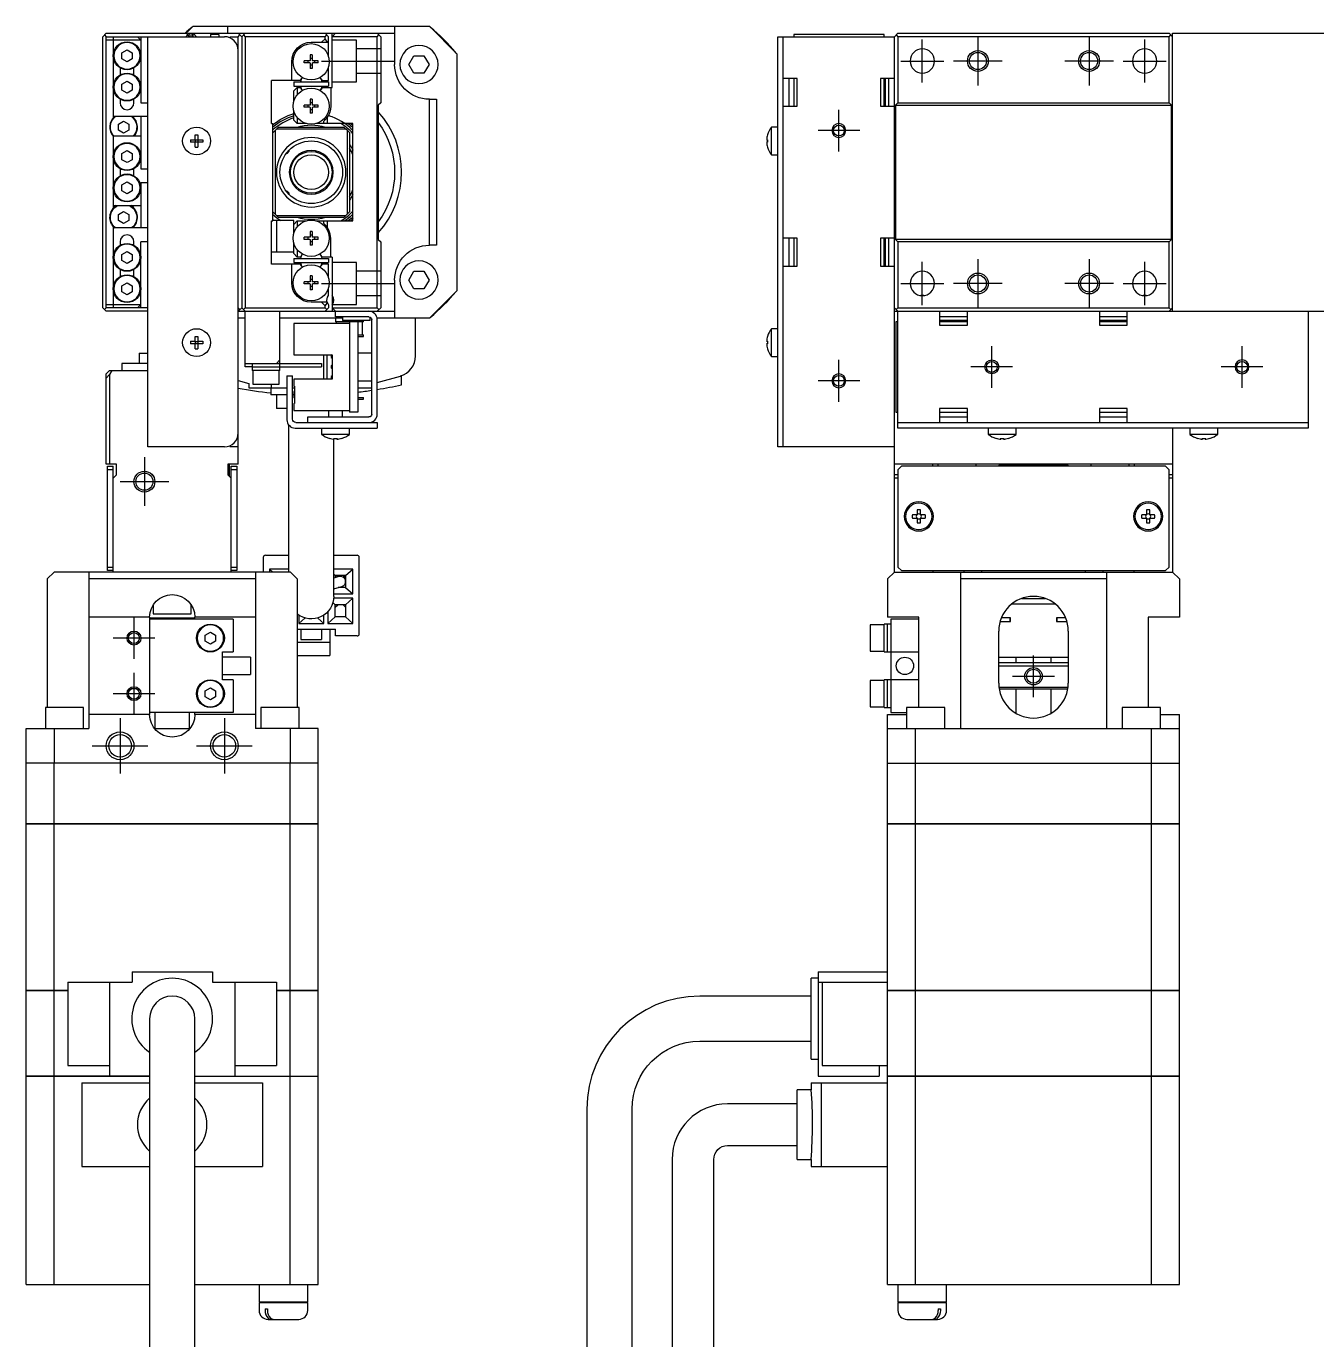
# Model space of a CAD drawing. Extents: x 0 to 864, y -8 to 489.
# Drawn here: x 447 to 632.7, y 210.2 to 399.1 of the extents above; entities that cross this region are included whole.
import ezdxf

# ---------------------------------------------------------------- set-up
doc = ezdxf.new("R2010")
doc.units = 0
doc.header["$LTSCALE"] = 0.5
doc.linetypes.add('CENTER', pattern=[50.8, 31.75, -6.35, 6.35, -6.35])
doc.linetypes.add('DASHED', pattern=[19.05, 12.7, -6.35])
for name, color, linetype in [('MSM_CENTER', 1, 'CENTER'), ('MSM_CONTINUOUS', 7, 'CONTINUOUS'), ('MSM_DASHED', 4, 'DASHED'), ('MSM_NARROW', 5, 'CONTINUOUS')]:
    doc.layers.add(name, color=color, linetype=linetype)

msp = doc.modelspace()

# ---------------------------------------------------------------- linework, layer by layer
at = {"layer": 'MSM_CENTER'}
for p, q in [((575.92, 391.01), (575.92, 397.21)), ((583.92, 397.61), (583.92, 390.61)), ((599.92, 397.61), (599.92, 390.61)), ((607.92, 391.01), (607.92, 397.21)), ((489.51, 394.11), (500.01, 394.11)), ((572.82, 394.11), (579.02, 394.11)), ((587.42, 394.11), (580.42, 394.11)), ((603.42, 394.11), (596.42, 394.11)), ((604.82, 394.11), (611.02, 394.11)), ((563.92, 381.11), (563.92, 387.11)), ((566.92, 384.11), (560.92, 384.11)), ((575.92, 359.01), (575.92, 365.21)), ((583.92, 365.61), (583.92, 358.61)), ((599.92, 365.61), (599.92, 358.61)), ((607.92, 359.01), (607.92, 365.21)), ((489.51, 362.11), (500.01, 362.11)), ((572.82, 362.11), (579.02, 362.11)), ((587.42, 362.11), (580.42, 362.11)), ((603.42, 362.11), (596.42, 362.11)), ((604.82, 362.11), (611.02, 362.11)), ((585.92, 347.11), (585.92, 353.11)), ((621.92, 347.11), (621.92, 353.11)), ((563.92, 345.11), (563.92, 351.11)), ((588.92, 350.11), (582.92, 350.11)), ((624.92, 350.11), (618.92, 350.11)), ((566.92, 348.11), (560.92, 348.11)), ((464.01, 337.11), (464.01, 330.11)), ((460.51, 333.61), (467.51, 333.61)), ((462.51, 314.11), (462.51, 308.11)), ((465.51, 311.11), (459.51, 311.11)), ((591.92, 302.61), (591.92, 308.61)), ((462.51, 306.11), (462.51, 300.11)), ((588.92, 305.61), (594.92, 305.61)), ((465.51, 303.11), (459.51, 303.11)), ((460.51, 299.61), (460.51, 291.61)), ((475.51, 299.61), (475.51, 291.61)), ((456.51, 295.61), (464.51, 295.61)), ((471.51, 295.61), (479.51, 295.61))]:
    msp.add_line(p, q, dxfattribs=at)
at = {"layer": 'MSM_CONTINUOUS'}
for p, q in [((471.01, 399.11), (470.01, 398.11)), ((471.01, 399.11), (505.01, 399.11)), ((476.01, 398.11), (476.01, 399.11)), ((500.01, 399.11), (500.01, 393.61)), ((509.01, 395.11), (505.01, 399.11)), ((458.51, 398.11), (458.01, 397.61)), ((458.01, 358.61), (458.01, 397.61)), ((458.26, 397.86), (458.51, 397.61)), ((458.51, 398.11), (470.01, 398.11)), ((458.51, 397.61), (475.51, 397.61)), ((458.51, 358.61), (458.51, 397.61)), ((463.51, 397.11), (458.51, 397.11)), ((459.51, 397.61), (459.51, 385.93)), ((463.01, 397.61), (463.51, 397.11)), ((463.51, 397.61), (463.51, 388.11)), ((464.51, 338.61), (464.51, 397.61)), ((470.26, 397.86), (470.01, 398.11)), ((470.01, 397.61), (470.26, 397.86)), ((470.11, 398.01), (470.31, 398.01)), ((470.21, 398.01), (470.31, 398.11)), ((470.51, 397.61), (470.26, 397.86)), ((470.31, 398.11), (500.01, 398.11)), ((470.61, 397.61), (470.61, 397.71)), ((470.81, 398.11), (470.81, 397.61)), ((471.01, 397.61), (471.01, 398.11)), ((471.01, 398.11), (471.51, 397.61)), ((474.71, 397.91), (473.51, 397.91)), ((473.51, 397.91), (473.51, 397.61)), ((474.71, 397.91), (474.71, 397.61)), ((476.31, 397.61), (477.51, 397.61)), ((478.01, 397.61), (477.51, 398.11)), ((477.51, 397.61), (477.76, 397.86)), ((477.51, 336.11), (477.51, 397.61)), ((478.01, 397.61), (478.51, 398.11)), ((478.01, 397.61), (478.01, 358.61)), ((478.26, 397.86), (478.51, 397.61)), ((478.51, 397.61), (478.51, 358.61)), ((490.01, 397.61), (478.51, 397.61)), ((488.01, 396.81), (490.51, 396.81)), ((490.01, 397.31), (489.51, 396.81)), ((490.51, 397.61), (490.01, 398.11)), ((490.01, 397.61), (490.26, 397.86)), ((490.01, 397.31), (490.01, 397.61)), ((490.37, 396.81), (490.01, 397.31)), ((490.51, 394.72), (490.51, 397.61)), ((491.01, 390.31), (491.01, 398.11)), ((491.51, 398.11), (491.01, 397.61)), ((497.51, 397.61), (491.01, 397.61)), ((498.01, 397.61), (497.51, 398.11)), ((497.51, 397.61), (497.76, 397.86)), ((497.51, 358.61), (497.51, 397.61)), ((498.01, 397.61), (498.01, 388.11)), ((555.12, 338.61), (555.12, 397.61)), ((555.12, 397.61), (571.92, 397.61)), ((555.92, 338.61), (555.92, 397.61)), ((570.42, 397.91), (557.42, 397.91)), ((557.42, 397.91), (557.42, 397.61)), ((570.42, 397.61), (570.42, 397.91)), ((571.92, 397.61), (572.42, 398.11)), ((571.92, 320.61), (571.92, 397.61)), ((572.17, 397.86), (572.42, 397.61)), ((572.42, 398.11), (611.42, 398.11)), ((572.42, 397.61), (572.42, 388.11)), ((611.42, 397.61), (572.42, 397.61)), ((611.42, 398.11), (611.92, 397.61)), ((611.42, 397.61), (611.67, 397.86)), ((611.42, 388.11), (611.42, 397.61)), ((611.92, 358.11), (611.92, 398.11)), ((611.92, 398.11), (649.42, 398.11)), ((460.76, 395.29), (461.51, 395.72)), ((460.76, 394.42), (460.76, 395.29)), ((461.51, 395.72), (462.26, 395.29)), ((462.26, 395.29), (462.26, 394.42)), ((488.16, 395.01), (487.87, 395.01)), ((487.87, 395.01), (487.87, 394.21)), ((488.16, 395.01), (488.16, 394.21)), ((502.07, 393.61), (502.79, 394.86)), ((502.79, 394.86), (504.23, 394.86)), ((504.23, 394.86), (504.96, 393.61)), ((509.01, 361.11), (509.01, 395.11)), ((460.51, 393.13), (460.51, 392.09)), ((461.51, 393.99), (460.76, 394.42)), ((462.26, 394.42), (461.51, 393.99)), ((462.51, 392.09), (462.51, 393.13)), ((485.21, 391.31), (485.21, 394.01)), ((487.81, 394.15), (487.01, 394.15)), ((487.01, 393.86), (487.01, 394.15)), ((487.81, 393.86), (487.01, 393.86)), ((487.54, 394.15), (487.54, 393.86)), ((488.16, 394.48), (487.87, 394.48)), ((487.87, 393.8), (487.87, 393.01)), ((487.87, 393.54), (488.16, 393.54)), ((488.16, 393.01), (487.87, 393.01)), ((488.16, 393.8), (488.16, 393.01)), ((489.01, 394.15), (488.22, 394.15)), ((489.01, 393.86), (488.22, 393.86)), ((488.48, 394.15), (488.48, 393.86)), ((489.01, 393.86), (489.01, 394.15)), ((490.51, 391.31), (490.51, 393.29)), ((502.79, 392.36), (502.07, 393.61)), ((504.96, 393.61), (504.23, 392.36)), ((460.76, 390.79), (461.51, 391.22)), ((461.51, 391.22), (462.26, 390.79)), ((486.46, 391.31), (482.31, 391.31)), ((482.31, 385.11), (482.31, 391.31)), ((485.51, 391.11), (490.51, 391.11)), ((485.51, 391.11), (485.51, 390.51)), ((486.46, 391.31), (486.61, 391.57)), ((489.41, 391.57), (489.56, 391.31)), ((489.56, 391.31), (490.51, 391.31)), ((490.51, 391.11), (490.51, 390.51)), ((504.23, 392.36), (502.79, 392.36)), ((557.92, 391.61), (555.92, 391.61)), ((556.72, 391.61), (556.72, 387.61)), ((557.42, 391.61), (557.42, 387.61)), ((557.92, 387.61), (557.92, 391.61)), ((569.92, 391.61), (569.92, 387.61)), ((571.92, 391.61), (569.92, 391.61)), ((570.42, 387.61), (570.42, 391.61)), ((570.62, 387.61), (570.62, 391.61)), ((571.12, 390.66), (571.12, 391.61)), ((460.76, 389.92), (460.76, 390.79)), ((461.51, 389.49), (460.76, 389.92)), ((462.26, 389.92), (461.51, 389.49)), ((462.26, 390.79), (462.26, 389.92)), ((485.51, 390.51), (490.51, 390.51)), ((485.51, 389.81), (486.01, 390.31)), ((485.51, 388.32), (485.51, 389.81)), ((486.01, 390.31), (486.01, 389.27)), ((486.01, 390.31), (486.46, 390.31)), ((486.63, 390.01), (486.46, 390.31)), ((489.56, 390.31), (489.43, 390.08)), ((489.56, 390.31), (491.01, 390.31)), ((490.81, 390.31), (490.81, 387.61)), ((571.12, 388.55), (571.12, 390.66)), ((460.51, 388.63), (460.51, 388.11)), ((462.51, 388.11), (462.51, 388.63)), ((463.51, 388.11), (464.51, 388.11)), ((487.01, 387.46), (487.01, 387.75)), ((487.81, 387.75), (487.01, 387.75)), ((487.81, 387.46), (487.01, 387.46)), ((487.54, 387.75), (487.54, 387.46)), ((488.16, 388.61), (487.87, 388.61)), ((487.87, 388.61), (487.87, 387.81)), ((488.16, 388.08), (487.87, 388.08)), ((487.87, 387.4), (487.87, 386.61)), ((488.16, 388.61), (488.16, 387.81)), ((488.16, 387.4), (488.16, 386.61)), ((489.01, 387.75), (488.22, 387.75)), ((489.01, 387.46), (488.22, 387.46)), ((488.48, 387.75), (488.48, 387.46)), ((489.01, 387.46), (489.01, 387.75)), ((498.01, 388.11), (497.66, 387.76)), ((497.66, 387.76), (497.66, 368.46)), ((505.01, 367.61), (505.01, 388.61)), ((505.01, 388.61), (506.01, 388.61)), ((506.01, 388.61), (506.01, 367.61)), ((555.92, 387.61), (557.92, 387.61)), ((569.92, 387.61), (571.92, 387.61)), ((571.12, 387.61), (571.12, 388.55)), ((572.42, 388.11), (572.07, 387.76)), ((572.07, 387.76), (572.07, 368.46)), ((572.07, 387.76), (611.77, 387.76)), ((572.42, 388.11), (611.42, 388.11)), ((611.77, 387.76), (611.42, 388.11)), ((611.77, 368.46), (611.77, 387.76)), ((464.51, 386.11), (459.51, 386.11)), ((460.26, 385.04), (461.01, 385.47)), ((461.01, 385.47), (461.76, 385.04)), ((463.51, 386.11), (463.51, 378.61)), ((485.51, 385.61), (485.51, 386.89)), ((486.01, 385.11), (485.51, 385.61)), ((486.01, 385.95), (486.01, 385.11)), ((487.87, 387.14), (488.16, 387.14)), ((488.16, 386.61), (487.87, 386.61)), ((489.81, 385.11), (489.81, 385.46)), ((490.31, 386.01), (490.31, 385.11)), ((460.26, 384.17), (460.26, 385.04)), ((461.01, 383.74), (460.26, 384.17)), ((461.76, 384.17), (461.01, 383.74)), ((461.76, 385.04), (461.76, 384.17)), ((482.31, 385.11), (482.51, 385.11)), ((482.51, 371.11), (482.51, 385.11)), ((482.51, 383.81), (482.81, 384.11)), ((483.01, 384.31), (482.81, 384.11)), ((482.81, 384.11), (482.81, 372.11)), ((483.01, 384.31), (483.31, 384.61)), ((493.01, 384.31), (483.01, 384.31)), ((483.31, 384.61), (492.71, 384.61)), ((487.3, 385.11), (486.01, 385.11)), ((494.01, 385.11), (488.73, 385.11)), ((492.71, 384.61), (493.01, 384.31)), ((493.21, 384.11), (493.01, 384.31)), ((493.21, 372.11), (493.21, 384.11)), ((493.21, 384.11), (493.51, 383.81)), ((493.51, 383.81), (493.51, 372.41)), ((494.01, 371.11), (494.01, 385.11)), ((554.22, 380.61), (554.22, 384.61)), ((555.12, 384.61), (554.22, 384.61)), ((463.51, 383.31), (459.51, 383.31)), ((459.51, 383.31), (459.51, 372.93)), ((470.63, 382.79), (471.33, 382.79)), ((470.63, 382.79), (470.63, 382.43)), ((471.33, 382.43), (470.63, 382.43)), ((471.33, 382.79), (471.33, 383.49)), ((471.33, 383.49), (471.69, 383.49)), ((471.34, 382.78), (471.33, 382.79)), ((471.34, 382.44), (471.33, 382.43)), ((471.33, 381.72), (471.33, 382.43)), ((471.33, 381.72), (471.69, 381.72)), ((471.34, 382.78), (471.68, 382.78)), ((471.34, 382.44), (471.34, 382.78)), ((471.68, 382.44), (471.34, 382.44)), ((471.68, 382.78), (471.69, 382.79)), ((471.68, 382.78), (471.68, 382.44)), ((471.68, 382.44), (471.69, 382.43)), ((471.69, 383.49), (471.69, 382.79)), ((471.69, 382.79), (472.4, 382.79)), ((471.69, 382.43), (471.69, 381.72)), ((472.4, 382.43), (471.69, 382.43)), ((472.4, 382.79), (472.4, 382.43)), ((553.53, 382.79), (553.65, 382.79)), ((553.65, 382.43), (553.53, 382.43)), ((553.65, 383.5), (553.65, 383.49)), ((553.65, 381.72), (553.65, 381.72)), ((460.76, 380.79), (461.51, 381.22)), ((460.76, 379.92), (460.76, 380.79)), ((461.51, 379.49), (460.76, 379.92)), ((461.51, 381.22), (462.26, 380.79)), ((462.26, 379.92), (461.51, 379.49)), ((462.26, 380.79), (462.26, 379.92)), ((484.45, 380.86), (484.45, 380.86)), ((484.45, 380.86), (484.59, 380.86)), ((484.59, 380.86), (484.81, 381.08)), ((484.59, 380.86), (484.59, 381.03)), ((484.81, 381.27), (484.81, 381.08)), ((486.64, 380.91), (486.57, 380.91)), ((486.64, 380.91), (486.7, 380.97)), ((489.32, 380.97), (489.39, 380.91)), ((489.46, 380.91), (489.39, 380.91)), ((554.22, 380.61), (555.12, 380.61)), ((460.51, 378.63), (460.51, 377.59)), ((462.51, 377.59), (462.51, 378.63)), ((463.51, 378.61), (464.51, 378.61)), ((485.05, 379.17), (485.05, 379.17)), ((490.98, 379.17), (490.98, 379.17)), ((460.76, 376.29), (461.51, 376.72)), ((460.76, 375.42), (460.76, 376.29)), ((461.51, 376.72), (462.26, 376.29)), ((462.26, 376.29), (462.26, 375.42)), ((464.51, 376.61), (463.51, 376.61)), ((463.51, 376.61), (463.51, 370.11)), ((461.51, 374.99), (460.76, 375.42)), ((462.26, 375.42), (461.51, 374.99)), ((484.59, 375.36), (484.45, 375.36)), ((484.59, 375.19), (484.59, 375.36)), ((484.81, 375.13), (484.59, 375.36)), ((484.81, 375.13), (484.81, 374.94)), ((459.51, 373.31), (463.51, 373.31)), ((460.26, 372.04), (461.01, 372.47)), ((461.01, 372.47), (461.76, 372.04)), ((483.31, 371.61), (482.51, 372.41)), ((493.51, 372.41), (493.21, 372.11)), ((460.26, 371.17), (460.26, 372.04)), ((461.01, 370.74), (460.26, 371.17)), ((461.76, 371.17), (461.01, 370.74)), ((461.76, 372.04), (461.76, 371.17)), ((482.31, 371.11), (482.51, 371.11)), ((482.31, 364.91), (482.31, 371.11)), ((485.51, 371.16), (482.51, 371.16)), ((483.01, 371.91), (493.01, 371.91)), ((483.01, 371.16), (483.01, 366.66)), ((492.71, 371.61), (483.31, 371.61)), ((485.51, 369.32), (485.51, 371.16)), ((485.51, 370.61), (486.01, 371.11)), ((486.01, 371.11), (486.01, 370.27)), ((486.01, 371.11), (487.3, 371.11)), ((488.73, 371.11), (494.01, 371.11)), ((489.81, 370.75), (489.81, 371.11)), ((490.31, 371.11), (490.31, 370.2)), ((493.01, 371.91), (492.71, 371.61)), ((493.01, 371.91), (493.21, 372.11)), ((459.51, 370.29), (459.51, 358.61)), ((464.51, 370.11), (459.51, 370.11)), ((487.81, 368.75), (487.01, 368.75)), ((487.01, 368.46), (487.01, 368.75)), ((487.81, 368.46), (487.01, 368.46)), ((487.54, 368.75), (487.54, 368.46)), ((487.87, 369.61), (487.87, 368.81)), ((488.16, 369.61), (487.87, 369.61)), ((488.16, 369.08), (487.87, 369.08)), ((488.16, 369.61), (488.16, 368.81)), ((489.01, 368.75), (488.22, 368.75)), ((489.01, 368.46), (488.22, 368.46)), ((488.48, 368.75), (488.48, 368.46)), ((489.01, 368.46), (489.01, 368.75)), ((490.81, 365.91), (490.81, 368.61)), ((497.66, 368.46), (498.01, 368.11)), ((557.92, 368.61), (555.92, 368.61)), ((556.72, 368.61), (556.72, 364.61)), ((557.42, 368.61), (557.42, 364.61)), ((557.92, 364.61), (557.92, 368.61)), ((571.92, 368.61), (569.92, 368.61)), ((569.92, 368.61), (569.92, 364.61)), ((570.42, 364.61), (570.42, 368.61)), ((570.62, 364.61), (570.62, 368.61)), ((571.12, 367.66), (571.12, 368.61)), ((572.07, 368.46), (572.42, 368.11)), ((611.77, 368.46), (572.07, 368.46)), ((611.42, 368.11), (611.77, 368.46)), ((460.51, 368.11), (460.51, 367.59)), ((460.76, 366.29), (461.51, 366.72)), ((461.51, 366.72), (462.26, 366.29)), ((462.51, 367.59), (462.51, 368.11)), ((464.51, 368.11), (463.51, 368.11)), ((463.51, 358.61), (463.51, 368.11)), ((482.31, 366.66), (485.51, 366.66)), ((485.51, 366.41), (485.51, 367.89)), ((486.01, 366.95), (486.01, 365.91)), ((487.87, 368.4), (487.87, 367.61)), ((487.87, 368.14), (488.16, 368.14)), ((488.16, 367.61), (487.87, 367.61)), ((488.16, 368.4), (488.16, 367.61)), ((498.01, 368.11), (498.01, 358.61)), ((506.01, 367.61), (505.01, 367.61)), ((571.12, 365.55), (571.12, 367.66)), ((572.42, 368.11), (572.42, 358.61)), ((611.42, 368.11), (572.42, 368.11)), ((611.42, 358.61), (611.42, 368.11)), ((460.76, 365.42), (460.76, 366.29)), ((461.51, 364.99), (460.76, 365.42)), ((462.26, 365.42), (461.51, 364.99)), ((462.26, 366.29), (462.26, 365.42)), ((486.46, 364.91), (482.31, 364.91)), ((485.21, 362.21), (485.21, 364.91)), ((486.01, 365.91), (485.51, 366.41)), ((485.51, 365.71), (490.51, 365.71)), ((485.51, 365.71), (485.51, 365.11)), ((485.51, 365.11), (490.51, 365.11)), ((486.46, 365.91), (486.01, 365.91)), ((486.63, 366.2), (486.46, 365.91)), ((486.61, 364.65), (486.46, 364.91)), ((489.56, 364.91), (489.41, 364.65)), ((489.56, 365.91), (489.43, 366.13)), ((491.01, 365.91), (489.56, 365.91)), ((490.51, 364.91), (489.56, 364.91)), ((490.51, 365.71), (490.51, 365.11)), ((490.51, 362.92), (490.51, 364.91)), ((491.01, 365.91), (491.01, 358.11)), ((571.12, 364.61), (571.12, 365.55)), ((460.51, 364.13), (460.51, 363.09)), ((462.51, 363.09), (462.51, 364.13)), ((487.87, 363.21), (487.87, 362.41)), ((488.16, 363.21), (487.87, 363.21)), ((488.16, 363.21), (488.16, 362.41)), ((502.07, 362.61), (502.79, 363.86)), ((502.79, 363.86), (504.23, 363.86)), ((504.23, 363.86), (504.96, 362.61)), ((555.92, 364.61), (557.92, 364.61)), ((569.92, 364.61), (571.92, 364.61)), ((460.76, 361.79), (461.51, 362.22)), ((460.76, 360.92), (460.76, 361.79)), ((461.51, 360.49), (460.76, 360.92)), ((461.51, 362.22), (462.26, 361.79)), ((462.26, 360.92), (461.51, 360.49)), ((462.26, 361.79), (462.26, 360.92)), ((487.81, 362.35), (487.01, 362.35)), ((487.01, 362.06), (487.01, 362.35)), ((487.81, 362.06), (487.01, 362.06)), ((487.54, 362.35), (487.54, 362.06)), ((488.16, 362.68), (487.87, 362.68)), ((487.87, 362), (487.87, 361.21)), ((487.87, 361.74), (488.16, 361.74)), ((488.16, 361.21), (487.87, 361.21)), ((488.16, 362), (488.16, 361.21)), ((489.01, 362.35), (488.22, 362.35)), ((489.01, 362.06), (488.22, 362.06)), ((488.48, 362.35), (488.48, 362.06)), ((489.01, 362.06), (489.01, 362.35)), ((490.51, 360.37), (490.51, 361.49)), ((500.01, 362.61), (500.01, 357.11)), ((502.79, 361.36), (502.07, 362.61)), ((504.23, 361.36), (502.79, 361.36)), ((504.96, 362.61), (504.23, 361.36)), ((505.01, 357.11), (509.01, 361.11)), ((458.51, 359.11), (463.51, 359.11)), ((463.51, 359.11), (463.01, 358.61)), ((490.31, 359.41), (488.01, 359.41)), ((489.51, 359.41), (490.01, 358.91)), ((490.01, 358.91), (490.33, 359.35)), ((490.51, 359.05), (490.51, 358.61)), ((576.12, 360.37), (575.72, 360.37)), ((608.12, 360.37), (607.72, 360.37)), ((458.01, 358.61), (458.26, 358.36)), ((458.51, 358.61), (458.26, 358.36)), ((458.26, 358.36), (458.51, 358.11)), ((464.51, 358.61), (458.51, 358.61)), ((464.51, 358.11), (458.51, 358.11)), ((477.76, 358.36), (477.51, 358.61)), ((477.51, 358.11), (478.01, 358.61)), ((477.51, 358.11), (500.01, 358.11)), ((478.51, 357.11), (477.51, 357.11)), ((478.51, 358.11), (478.01, 358.61)), ((478.51, 358.61), (478.26, 358.36)), ((478.51, 358.61), (490.01, 358.61)), ((478.51, 350.11), (478.51, 358.11)), ((483.51, 349.61), (483.51, 358.11)), ((492.51, 357.11), (483.51, 357.11)), ((490.01, 358.61), (490.01, 358.91)), ((490.26, 358.36), (490.01, 358.61)), ((490.01, 358.11), (490.51, 358.61)), ((491.01, 358.61), (497.51, 358.61)), ((491.01, 358.61), (491.51, 358.11)), ((491.51, 357.31), (491.51, 358.11)), ((496.31, 357.31), (491.51, 357.31)), ((491.51, 357.11), (491.51, 356.61)), ((492.51, 357.31), (492.51, 356.81)), ((496.51, 356.81), (496.51, 357.25)), ((496.66, 357.11), (496.51, 357.11)), ((505.01, 357.11), (497.5, 357.11)), ((497.76, 358.36), (497.51, 358.61)), ((497.51, 358.11), (498.01, 358.61)), ((503.01, 351.69), (503.01, 357.11)), ((572.42, 358.11), (571.92, 358.61)), ((571.92, 358.11), (649.42, 358.11)), ((572.42, 358.61), (572.17, 358.36)), ((572.42, 358.61), (611.42, 358.61)), ((572.42, 341.31), (572.42, 358.11)), ((578.42, 358.11), (578.42, 356.11)), ((579.37, 357.31), (578.42, 357.31)), ((581.47, 357.31), (579.37, 357.31)), ((582.42, 357.31), (581.47, 357.31)), ((582.42, 356.11), (582.42, 358.11)), ((601.42, 358.11), (601.42, 356.11)), ((602.37, 357.31), (601.42, 357.31)), ((604.47, 357.31), (602.37, 357.31)), ((605.42, 357.31), (604.47, 357.31)), ((605.42, 356.11), (605.42, 358.11)), ((611.67, 358.36), (611.42, 358.61)), ((611.67, 358.36), (611.42, 358.11)), ((611.92, 358.61), (611.67, 358.36)), ((631.42, 358.11), (631.42, 341.31)), ((485.51, 356.36), (485.51, 351.86)), ((493.51, 356.36), (485.51, 356.36)), ((495.51, 356.61), (491.51, 356.61)), ((491.61, 356.61), (491.61, 356.36)), ((496.51, 356.81), (492.51, 356.81)), ((493.51, 356.61), (493.51, 343.61)), ((494.71, 356.61), (494.71, 343.61)), ((495.41, 354.73), (495.41, 356.61)), ((495.51, 356.61), (495.51, 356.81)), ((496.71, 343.31), (496.71, 356.91)), ((497.51, 343.31), (497.51, 356.91)), ((554.22, 351.61), (554.22, 355.61)), ((555.12, 355.61), (554.22, 355.61)), ((572.42, 356.61), (572.12, 356.61)), ((572.12, 356.61), (572.12, 343.61)), ((582.42, 356.81), (578.42, 356.81)), ((582.42, 356.61), (578.42, 356.61)), ((578.42, 356.11), (582.42, 356.11)), ((605.42, 356.81), (601.42, 356.81)), ((605.42, 356.61), (601.42, 356.61)), ((601.42, 356.11), (605.42, 356.11)), ((470.63, 353.79), (471.33, 353.79)), ((470.63, 353.79), (470.63, 353.43)), ((471.33, 353.43), (470.63, 353.43)), ((471.33, 353.79), (471.33, 354.49)), ((471.33, 354.49), (471.69, 354.49)), ((471.34, 353.78), (471.33, 353.79)), ((471.34, 353.44), (471.33, 353.43)), ((471.33, 352.72), (471.33, 353.43)), ((471.34, 353.44), (471.34, 353.78)), ((471.34, 353.78), (471.68, 353.78)), ((471.68, 353.44), (471.34, 353.44)), ((471.68, 353.78), (471.69, 353.79)), ((471.68, 353.78), (471.68, 353.44)), ((471.68, 353.44), (471.69, 353.43)), ((471.69, 354.49), (471.69, 353.79)), ((471.69, 353.79), (472.4, 353.79)), ((471.69, 353.43), (471.69, 352.72)), ((472.4, 353.43), (471.69, 353.43)), ((472.4, 353.79), (472.4, 353.43)), ((494.71, 354.73), (495.51, 354.73)), ((494.71, 354.48), (495.51, 354.48)), ((495.51, 354.48), (495.51, 354.73)), ((553.53, 353.79), (553.65, 353.79)), ((553.65, 353.43), (553.53, 353.43)), ((553.65, 354.5), (553.65, 354.49)), ((463.26, 352.11), (464.51, 352.11)), ((463.26, 352.11), (463.26, 350.61)), ((471.33, 352.72), (471.69, 352.72)), ((485.51, 351.86), (491.01, 351.86)), ((489.81, 348.36), (489.81, 351.86)), ((490.31, 348.36), (490.31, 351.86)), ((491.01, 351.86), (491.01, 348.36)), ((496.71, 352.11), (494.71, 352.11)), ((553.65, 352.72), (553.65, 352.72)), ((554.22, 351.61), (555.12, 351.61)), ((458.51, 349.11), (459.01, 349.61)), ((459.32, 349.61), (459.01, 349)), ((459.01, 349.61), (464.51, 349.61)), ((464.51, 350.61), (460.76, 350.61)), ((460.76, 350.61), (460.76, 349.61)), ((478.51, 350.61), (489.51, 350.61)), ((479.51, 350.11), (478.51, 350.11)), ((479.51, 350.61), (479.51, 349.61)), ((479.51, 350.11), (489.51, 350.11)), ((483.51, 349.61), (479.51, 349.61)), ((479.61, 349.61), (479.61, 347.61)), ((483.51, 351.11), (483.01, 350.61)), ((483.41, 347.61), (483.41, 349.61)), ((489.51, 350.61), (489.51, 350.11)), ((458.51, 336.11), (458.51, 349.11)), ((459.01, 349), (458.51, 348.5)), ((459.01, 349), (459.01, 336.11)), ((477.51, 348.14), (479.01, 347.71)), ((479.01, 347.71), (479.01, 347.11)), ((484.51, 348.81), (484.51, 342.51)), ((484.51, 348.81), (485.31, 348.81)), ((485.31, 342.61), (485.31, 348.81)), ((485.51, 348.36), (485.51, 347.36)), ((491.01, 348.36), (485.51, 348.36)), ((494.71, 348.11), (496.71, 348.11)), ((497.51, 347.85), (500.84, 348.8)), ((501.01, 347.54), (501.01, 348.86)), ((479.01, 347.11), (484.51, 347.11)), ((479.61, 347.61), (483.41, 347.61)), ((482.19, 347.11), (482.19, 346.11)), ((484.51, 346.11), (482.19, 346.11)), ((482.23, 347.61), (482.23, 347.11)), ((483.01, 346.11), (483.01, 344.11)), ((485.31, 347.11), (485.61, 347.11)), ((485.51, 346.11), (485.31, 346.11)), ((485.51, 347.36), (485.61, 347.36)), ((485.61, 346.56), (485.51, 346.56)), ((485.51, 346.56), (485.51, 345.66)), ((485.61, 346.18), (485.51, 346.18)), ((485.61, 346.03), (485.51, 346.03)), ((485.61, 347.36), (485.61, 344.86)), ((494.71, 347.11), (496.71, 347.11)), ((484.51, 344.11), (483.01, 344.11)), ((485.61, 345.66), (485.51, 345.66)), ((485.51, 344.86), (485.51, 343.86)), ((485.51, 344.86), (485.61, 344.86)), ((485.51, 343.86), (493.51, 343.86)), ((490.56, 343.86), (490.51, 343.81)), ((492.51, 343.81), (492.46, 343.86)), ((494.71, 345.73), (495.51, 345.73)), ((494.71, 345.48), (495.51, 345.48)), ((495.51, 345.48), (495.51, 345.73)), ((578.42, 344.11), (578.42, 342.11)), ((582.42, 344.11), (578.42, 344.11)), ((582.42, 342.11), (582.42, 344.11)), ((605.42, 344.11), (601.42, 344.11)), ((601.42, 344.11), (601.42, 342.11)), ((605.42, 342.11), (605.42, 344.11)), ((485.81, 342.11), (497.51, 342.11)), ((487.51, 342.11), (487.51, 342.91)), ((487.51, 342.91), (496.31, 342.91)), ((492.51, 343.81), (490.51, 343.81)), ((490.51, 343.81), (490.51, 342.91)), ((492.51, 342.91), (492.51, 343.81)), ((494.71, 343.61), (493.51, 343.61)), ((497.51, 342.11), (497.51, 341.31)), ((572.12, 343.61), (572.42, 343.61)), ((572.42, 342.11), (631.42, 342.11)), ((578.42, 343.61), (582.42, 343.61)), ((578.42, 342.91), (582.42, 342.91)), ((601.42, 343.61), (605.42, 343.61)), ((601.42, 342.91), (605.42, 342.91)), ((484.76, 341.77), (484.76, 320.61)), ((485.71, 341.31), (497.51, 341.31)), ((489.51, 341.31), (489.51, 340.41)), ((493.51, 340.41), (489.51, 340.41)), ((493.51, 340.41), (493.51, 341.31)), ((631.42, 341.31), (572.42, 341.31)), ((585.42, 341.31), (585.42, 340.41)), ((589.42, 340.41), (585.42, 340.41)), ((589.42, 340.41), (589.42, 341.31)), ((611.92, 341.31), (611.92, 320.61)), ((614.42, 341.31), (614.42, 340.41)), ((618.42, 340.41), (614.42, 340.41)), ((618.42, 340.41), (618.42, 341.31)), ((475.51, 338.61), (464.51, 338.61)), ((477.51, 338.61), (476.31, 338.61)), ((490.62, 339.83), (490.63, 339.84)), ((491.26, 317.11), (491.26, 339.72)), ((491.33, 339.72), (491.33, 339.84)), ((491.69, 339.84), (491.69, 339.72)), ((492.4, 339.84), (492.4, 339.83)), ((571.92, 338.61), (555.12, 338.61)), ((586.53, 339.83), (586.53, 339.84)), ((587.24, 339.72), (587.24, 339.84)), ((587.6, 339.84), (587.6, 339.72)), ((588.31, 339.84), (588.31, 339.83)), ((615.53, 339.83), (615.53, 339.84)), ((616.24, 339.72), (616.24, 339.84)), ((616.6, 339.84), (616.6, 339.72)), ((617.31, 339.84), (617.31, 339.83)), ((460.01, 336.11), (458.51, 336.11)), ((458.71, 335.81), (459.51, 335.81)), ((458.71, 320.81), (458.71, 335.81)), ((459.51, 335.31), (458.71, 335.31)), ((459.51, 320.61), (459.51, 335.81)), ((460.01, 334.61), (459.51, 334.11)), ((460.01, 334.61), (460.01, 336.11)), ((477.51, 336.11), (476.01, 336.11)), ((476.01, 336.11), (476.01, 334.61)), ((476.51, 334.11), (476.01, 334.61)), ((476.26, 334.36), (476.26, 336.11)), ((476.51, 335.81), (477.31, 335.81)), ((476.51, 320.61), (476.51, 335.81)), ((477.31, 335.31), (476.51, 335.31)), ((477.31, 335.81), (477.31, 320.81)), ((611.92, 336.11), (571.92, 336.11)), ((572.42, 334.61), (571.92, 334.61)), ((572.92, 335.81), (572.42, 335.31)), ((572.42, 335.31), (572.42, 321.31)), ((610.92, 335.81), (572.92, 335.81)), ((577.42, 335.81), (577.42, 336.11)), ((578.17, 336.11), (578.17, 335.81)), ((583.67, 335.81), (583.67, 336.11)), ((587.12, 336.11), (586.92, 335.91)), ((596.92, 335.91), (586.92, 335.91)), ((586.92, 335.91), (586.92, 335.81)), ((596.92, 335.91), (596.72, 336.11)), ((596.92, 335.81), (596.92, 335.91)), ((600.17, 336.11), (600.17, 335.81)), ((605.67, 335.81), (605.67, 336.11)), ((606.42, 336.11), (606.42, 335.81)), ((611.42, 335.31), (610.92, 335.81)), ((611.42, 321.31), (611.42, 335.31)), ((611.92, 334.61), (611.42, 334.61)), ((572.42, 334.11), (571.92, 334.11)), ((611.92, 334.11), (611.42, 334.11)), ((575.18, 328.85), (574.5, 328.85)), ((575.18, 329.53), (575.18, 328.85)), ((575.66, 328.85), (575.66, 329.53)), ((576.34, 328.85), (575.66, 328.85)), ((608.18, 328.85), (607.5, 328.85)), ((608.18, 329.53), (608.18, 328.85)), ((608.66, 328.85), (608.66, 329.53)), ((609.34, 328.85), (608.66, 328.85)), ((574.5, 328.37), (575.18, 328.37)), ((575.18, 328.37), (575.18, 327.69)), ((575.66, 327.69), (575.66, 328.37)), ((575.66, 328.37), (576.34, 328.37)), ((607.5, 328.37), (608.18, 328.37)), ((608.18, 328.37), (608.18, 327.69)), ((608.66, 327.69), (608.66, 328.37)), ((608.66, 328.37), (609.34, 328.37)), ((458.71, 321.31), (459.51, 321.31)), ((476.51, 321.31), (477.31, 321.31)), ((481.11, 322.71), (481.11, 320.61)), ((481.41, 323.01), (484.76, 323.01)), ((491.26, 323.01), (494.61, 323.01)), ((494.91, 311.71), (494.91, 322.71)), ((572.42, 321.31), (572.92, 320.81)), ((610.92, 320.81), (611.42, 321.31)), ((451.01, 320.61), (450.01, 319.61)), ((450.01, 319.61), (450.01, 301.11)), ((485.01, 320.61), (451.01, 320.61)), ((456.01, 320.61), (456.01, 298.11)), ((480.01, 319.61), (456.01, 319.61)), ((459.51, 320.81), (458.71, 320.81)), ((477.31, 320.81), (476.51, 320.81)), ((480.01, 320.61), (480.01, 298.11)), ((484.76, 321.01), (482.01, 321.01)), ((482.48, 320.61), (482.01, 321.01)), ((482.01, 321.01), (482.01, 320.61)), ((486.01, 319.61), (485.01, 320.61)), ((486.01, 319.61), (486.01, 301.11)), ((494.01, 321.01), (491.26, 321.01)), ((491.46, 320.11), (491.26, 320.28)), ((492, 319.95), (491.26, 319.73)), ((492.96, 320.11), (491.46, 320.11)), ((491.46, 320.11), (491.46, 319.79)), ((491.55, 319.82), (491.84, 320.11)), ((492.59, 320.11), (492.96, 319.73)), ((492.96, 320.11), (494.01, 321.01)), ((492.96, 320.11), (492.96, 318.36)), ((494.01, 317.46), (494.01, 321.01)), ((571.92, 320.61), (570.92, 319.61)), ((570.92, 319.61), (570.92, 314.11)), ((571.92, 320.61), (611.92, 320.61)), ((572.92, 320.81), (610.92, 320.81)), ((577.42, 320.81), (577.42, 320.61)), ((581.42, 320.61), (581.42, 298.11)), ((602.42, 319.61), (581.42, 319.61)), ((581.92, 320.81), (581.92, 320.61)), ((584.42, 320.81), (584.42, 320.61)), ((599.42, 320.61), (599.42, 320.81)), ((601.92, 320.61), (601.92, 320.81)), ((602.42, 320.61), (602.42, 298.11)), ((606.42, 320.61), (606.42, 320.81)), ((612.92, 319.61), (611.92, 320.61)), ((612.92, 319.61), (612.92, 314.11)), ((491.26, 318.17), (492.43, 318.51)), ((491.26, 317.46), (494.01, 317.46)), ((492.96, 318.36), (491.9, 318.36)), ((492.96, 318.36), (494.01, 317.46)), ((465.26, 315.84), (465.26, 314.61)), ((470.76, 314.61), (470.76, 315.84)), ((491.46, 315.91), (491.13, 316.2)), ((494.01, 316.86), (491.25, 316.86)), ((491.46, 314.16), (491.46, 315.91)), ((492.96, 315.91), (491.46, 315.91)), ((491.46, 315.53), (491.84, 315.91)), ((492.59, 315.91), (492.96, 315.53)), ((492.96, 315.91), (494.01, 316.86)), ((492.96, 315.91), (492.96, 314.16)), ((494.01, 313.21), (494.01, 316.86)), ((588.79, 316.01), (595.05, 316.01)), ((590.21, 316.81), (593.63, 316.81)), ((590.67, 316.81), (590.67, 316.95)), ((593.17, 316.95), (593.17, 316.81)), ((464.76, 314.11), (456.01, 314.11)), ((464.76, 314.11), (464.76, 300.11)), ((464.76, 314.01), (471.26, 314.01)), ((476.76, 313.81), (464.76, 313.81)), ((465.26, 314.61), (470.76, 314.61)), ((480.01, 314.11), (471.26, 314.11)), ((471.26, 313.81), (471.26, 314.11)), ((476.76, 313.81), (476.76, 309.11)), ((486.21, 314.4), (486.21, 313.21)), ((487.08, 313.99), (486.21, 313.21)), ((488.94, 313.99), (489.81, 313.21)), ((489.81, 313.21), (489.81, 314.4)), ((490.41, 314.92), (490.41, 313.21)), ((491.46, 314.16), (490.41, 313.21)), ((492.96, 314.16), (491.46, 314.16)), ((492.96, 314.16), (494.01, 313.21)), ((575.42, 314.11), (570.92, 314.11)), ((571.42, 313.81), (571.42, 300.41)), ((575.42, 313.81), (571.42, 313.81)), ((575.42, 301.11), (575.42, 314.11)), ((588.59, 314.01), (587.29, 314.01)), ((588.57, 313.51), (588.57, 314.01)), ((588.59, 313.51), (588.59, 314.01)), ((596.54, 314.01), (595.25, 314.01)), ((595.25, 314.01), (595.25, 313.51)), ((595.27, 314.01), (595.27, 313.51)), ((612.92, 314.11), (608.42, 314.11)), ((608.42, 314.11), (608.42, 301.11)), ((472.76, 311.54), (473.51, 311.97)), ((473.51, 311.97), (474.26, 311.54)), ((486.01, 312.41), (491.51, 312.41)), ((486.21, 313.21), (489.81, 313.21)), ((486.51, 312.41), (486.51, 310.91)), ((489.51, 312.41), (489.51, 310.91)), ((490.41, 313.21), (494.01, 313.21)), ((490.71, 312.41), (490.71, 308.61)), ((491.51, 311.41), (491.51, 312.41)), ((568.42, 313.01), (568.42, 309.21)), ((570.42, 313.01), (568.42, 313.01)), ((570.42, 309.11), (570.42, 313.11)), ((571.42, 313.11), (570.42, 313.11)), ((570.92, 309.11), (570.92, 313.11)), ((586.92, 304.61), (586.92, 312.11)), ((587.12, 313.51), (588.59, 313.51)), ((595.25, 313.51), (596.72, 313.51)), ((596.92, 312.11), (596.92, 304.61)), ((472.76, 310.67), (472.76, 311.54)), ((473.51, 310.24), (472.76, 310.67)), ((474.26, 310.67), (473.51, 310.24)), ((474.26, 311.54), (474.26, 310.67)), ((486.01, 310.52), (490.71, 310.52)), ((486.51, 310.91), (489.51, 310.91)), ((494.61, 311.41), (491.51, 311.41)), ((475.26, 309.11), (476.76, 309.11)), ((475.26, 305.11), (475.26, 309.11)), ((479.26, 308.36), (475.26, 308.36)), ((479.26, 308.36), (479.26, 305.86)), ((486.01, 308.61), (490.71, 308.61)), ((568.42, 309.21), (570.42, 309.21)), ((570.42, 309.11), (575.42, 309.11)), ((596.92, 308.31), (586.92, 308.31)), ((589.42, 307.61), (589.42, 308.31)), ((594.42, 308.31), (594.42, 307.61)), ((586.92, 307.61), (596.92, 307.61)), ((586.92, 307.11), (596.92, 307.11)), ((475.26, 305.86), (479.26, 305.86)), ((476.76, 305.11), (475.26, 305.11)), ((476.76, 305.11), (476.76, 300.41)), ((568.42, 305.01), (568.42, 301.21)), ((570.42, 305.01), (568.42, 305.01)), ((570.42, 301.11), (570.42, 305.11)), ((575.42, 305.11), (570.42, 305.11)), ((570.92, 301.11), (570.92, 305.11)), ((462.21, 303.81), (462.18, 303.84)), ((462.9, 303.81), (462.21, 303.81)), ((472.76, 303.54), (473.51, 303.97)), ((472.76, 302.67), (472.76, 303.54)), ((473.51, 302.24), (472.76, 302.67)), ((473.51, 303.97), (474.26, 303.54)), ((474.26, 302.67), (473.51, 302.24)), ((474.26, 303.54), (474.26, 302.67)), ((596.88, 304.01), (586.96, 304.01)), ((586.98, 303.81), (596.86, 303.81)), ((589.42, 300.28), (589.42, 303.81)), ((594.42, 303.81), (594.42, 300.28)), ((455.26, 301.11), (449.76, 301.11)), ((449.76, 301.11), (449.76, 298.11)), ((455.26, 298.11), (455.26, 301.11)), ((476.76, 300.41), (464.76, 300.41)), ((465.51, 300.41), (465.51, 298.11)), ((470.51, 298.11), (470.51, 300.41)), ((471.26, 300.11), (471.26, 300.41)), ((486.26, 301.11), (480.76, 301.11)), ((480.76, 301.11), (480.76, 298.11)), ((486.26, 298.11), (486.26, 301.11)), ((568.42, 301.21), (570.42, 301.21)), ((570.42, 301.11), (571.42, 301.11)), ((571.42, 300.41), (573.67, 300.41)), ((579.17, 301.11), (573.67, 301.11)), ((573.67, 301.11), (573.67, 298.11)), ((579.17, 298.11), (579.17, 301.11)), ((610.17, 301.11), (604.67, 301.11)), ((604.67, 301.11), (604.67, 298.11)), ((610.17, 298.11), (610.17, 301.11)), ((464.76, 300.11), (456.01, 300.11)), ((480.01, 300.11), (471.26, 300.11)), ((570.92, 284.41), (570.92, 300.11)), ((570.92, 300.11), (573.67, 300.11)), ((610.17, 300.11), (612.92, 300.11)), ((612.92, 284.41), (612.92, 300.11)), ((447.01, 284.41), (447.01, 298.11)), ((447.01, 298.11), (456.01, 298.11)), ((451.01, 298.11), (451.01, 293.11)), ((465.45, 298.11), (470.57, 298.11)), ((489.01, 298.11), (480.01, 298.11)), ((485.01, 293.11), (485.01, 298.11)), ((489.01, 284.41), (489.01, 298.11)), ((570.92, 298.11), (612.92, 298.11)), ((574.92, 298.11), (574.92, 293.11)), ((608.92, 293.11), (608.92, 298.11)), ((489.01, 293.11), (447.01, 293.11)), ((451.04, 284.41), (451.04, 293.11)), ((484.98, 284.41), (484.98, 293.11)), ((570.92, 293.11), (612.92, 293.11)), ((574.95, 284.41), (574.95, 293.11)), ((608.89, 284.41), (608.89, 293.11)), ((489.01, 284.41), (447.01, 284.41)), ((447.01, 260.41), (447.01, 284.36)), ((489.01, 284.36), (447.01, 284.36)), ((447.06, 284.36), (447.06, 284.41)), ((451.04, 260.41), (451.04, 284.36)), ((451.3, 284.36), (451.3, 284.41)), ((484.73, 284.36), (484.73, 284.41)), ((484.98, 260.41), (484.98, 284.36)), ((488.96, 284.36), (488.96, 284.41)), ((489.01, 260.41), (489.01, 284.36)), ((612.92, 284.41), (570.92, 284.41)), ((570.92, 248.11), (570.92, 284.36)), ((612.92, 284.36), (570.92, 284.36)), ((570.97, 284.36), (570.97, 284.41)), ((574.95, 260.41), (574.95, 284.36)), ((575.21, 284.36), (575.21, 284.41)), ((608.63, 284.36), (608.63, 284.41)), ((608.89, 260.41), (608.89, 284.36)), ((612.87, 284.36), (612.87, 284.41)), ((612.92, 260.41), (612.92, 284.36)), ((462.23, 263.11), (462.23, 261.61)), ((462.23, 263.11), (473.79, 263.11)), ((473.79, 263.11), (473.79, 261.61)), ((560.92, 263.11), (560.92, 248.11)), ((560.92, 263.11), (570.92, 263.11)), ((453.01, 261.61), (453.01, 249.61)), ((453.01, 261.61), (462.23, 261.61)), ((459.01, 261.61), (459.01, 248.11)), ((473.79, 261.61), (483.01, 261.61)), ((477.01, 261.61), (477.01, 248.11)), ((483.01, 261.61), (483.01, 249.61)), ((559.92, 250.54), (559.92, 262.18)), ((560.92, 262.18), (559.92, 262.18)), ((560.92, 261.61), (570.92, 261.61)), ((561.52, 261.61), (561.52, 249.61)), ((453.01, 260.41), (447.01, 260.41)), ((447.01, 248.11), (447.01, 260.36)), ((453.01, 260.36), (447.01, 260.36)), ((447.06, 260.36), (447.06, 260.41)), ((451.04, 248.11), (451.04, 260.36)), ((451.3, 260.36), (451.3, 260.41)), ((489.01, 260.41), (483.01, 260.41)), ((489.01, 260.36), (483.01, 260.36)), ((484.73, 260.36), (484.73, 260.41)), ((484.98, 248.11), (484.98, 260.36)), ((488.96, 260.36), (488.96, 260.41)), ((489.01, 248.11), (489.01, 260.36)), ((559.92, 259.61), (543.92, 259.61)), ((612.92, 260.41), (570.92, 260.41)), ((612.92, 260.36), (570.92, 260.36)), ((570.97, 260.36), (570.97, 260.41)), ((574.95, 248.11), (574.95, 260.36)), ((575.21, 260.36), (575.21, 260.41)), ((608.63, 260.36), (608.63, 260.41)), ((608.89, 248.11), (608.89, 260.36)), ((612.87, 260.36), (612.87, 260.41)), ((612.92, 248.11), (612.92, 260.36)), ((464.76, 256.36), (464.76, 156.36)), ((471.26, 156.36), (471.26, 256.36)), ((543.92, 253.11), (559.92, 253.11)), ((453.01, 249.61), (459.01, 249.61)), ((477.01, 249.61), (483.01, 249.61)), ((559.92, 250.54), (560.92, 250.54)), ((561.52, 249.61), (570.92, 249.61)), ((569.72, 249.61), (569.72, 248.11)), ((464.76, 248.11), (447.01, 248.11)), ((447.01, 218.11), (447.01, 248.06)), ((464.76, 248.06), (447.01, 248.06)), ((447.06, 248.06), (447.06, 248.11)), ((451.04, 218.11), (451.04, 248.06)), ((451.3, 248.06), (451.3, 248.11)), ((471.26, 248.11), (489.01, 248.11)), ((489.01, 248.06), (471.26, 248.06)), ((484.73, 248.06), (484.73, 248.11)), ((484.98, 218.11), (484.98, 248.06)), ((488.96, 248.06), (488.96, 248.11)), ((489.01, 218.11), (489.01, 248.06)), ((560.92, 248.11), (569.72, 248.11)), ((612.92, 248.11), (570.92, 248.11)), ((570.92, 218.11), (570.92, 248.06)), ((612.92, 248.06), (570.92, 248.06)), ((570.97, 248.06), (570.97, 248.11)), ((574.95, 218.11), (574.95, 248.06)), ((575.21, 248.06), (575.21, 248.11)), ((608.63, 248.06), (608.63, 248.11)), ((608.89, 218.11), (608.89, 248.06)), ((612.87, 248.06), (612.87, 248.11)), ((612.92, 218.11), (612.92, 248.06)), ((455.01, 247.11), (455.01, 235.11)), ((455.01, 247.11), (464.76, 247.11)), ((471.26, 247.11), (481.01, 247.11)), ((481.01, 247.11), (481.01, 235.11)), ((557.92, 236.11), (557.92, 246.11)), ((559.92, 246.11), (557.92, 246.11)), ((559.92, 247.11), (570.92, 247.11)), ((559.92, 247.11), (559.92, 246.11)), ((561.35, 247.11), (561.35, 235.11)), ((557.92, 244.11), (547.92, 244.11)), ((527.67, 243.36), (527.67, 156.36)), ((534.17, 156.36), (534.17, 243.36)), ((547.92, 238.11), (557.92, 238.11)), ((455.01, 235.11), (464.76, 235.11)), ((471.26, 235.11), (481.01, 235.11)), ((539.92, 236.11), (539.92, 141.11)), ((545.92, 141.11), (545.92, 236.11)), ((557.92, 236.11), (559.92, 236.11)), ((559.92, 236.11), (559.92, 235.11)), ((559.92, 235.11), (570.92, 235.11)), ((447.01, 218.11), (464.76, 218.11)), ((471.26, 218.11), (489.01, 218.11)), ((480.51, 218.11), (480.51, 215.61)), ((487.51, 215.61), (487.51, 218.11)), ((570.92, 218.11), (612.92, 218.11)), ((572.42, 218.11), (572.42, 215.61)), ((579.42, 215.61), (579.42, 218.11)), ((480.51, 215.61), (487.51, 215.61)), ((480.51, 215.56), (480.51, 214.41)), ((480.51, 215.56), (487.51, 215.56)), ((480.56, 215.61), (480.56, 215.56)), ((487.46, 215.56), (487.46, 215.61)), ((487.51, 214.41), (487.51, 215.56)), ((572.42, 215.61), (579.42, 215.61)), ((572.42, 215.56), (579.42, 215.56)), ((572.42, 215.56), (572.42, 214.41)), ((572.47, 215.61), (572.47, 215.56)), ((579.37, 215.56), (579.37, 215.61)), ((579.42, 214.41), (579.42, 215.56)), ((481.37, 214.61), (481.72, 214.61)), ((481.37, 214.61), (481.37, 214.41)), ((481.72, 214.61), (481.72, 214.41)), ((578.21, 214.61), (578.56, 214.61)), ((578.21, 214.61), (578.21, 214.41)), ((578.56, 214.61), (578.56, 214.41)), ((481.81, 213.11), (486.21, 213.11)), ((573.72, 213.11), (578.12, 213.11))]:
    msp.add_line(p, q, dxfattribs=at)
for centre, radius in [((461.51, 394.86), 2), ((488.01, 394.01), 2.6), ((583.92, 394.11), 1.23), ((599.92, 394.11), 1.23), ((461.51, 390.36), 2), ((488.01, 387.61), 2.6), ((471.51, 382.61), 2), ((563.92, 384.11), 0.783), ((461.51, 380.36), 2), ((488.01, 378.11), 4.5), ((488.01, 378.11), 3), ((461.51, 375.86), 2), ((488.01, 368.61), 2.6), ((461.51, 365.86), 2), ((488.01, 362.21), 2.6), ((461.51, 361.36), 2), ((583.92, 362.11), 1.23), ((599.92, 362.11), 1.23), ((471.51, 353.61), 2), ((585.92, 350.11), 0.783), ((621.92, 350.11), 0.783), ((563.92, 348.11), 0.783), ((464.01, 333.61), 1.23), ((462.51, 311.11), 0.783), ((473.51, 311.11), 2), ((573.42, 307.11), 1.25), ((591.92, 305.61), 1.01), ((473.51, 303.11), 2), ((462.51, 303.11), 0.783), ((460.51, 295.61), 1.62), ((475.51, 295.61), 1.62)]:
    msp.add_circle(centre, radius, dxfattribs=at)
at = {"layer": 'MSM_CONTINUOUS', "extrusion": (0, 0, -1)}
for centre, radius in [((-461.51, 394.86), 1.9), ((-503.51, 393.61), 2.75), ((-575.92, 394.11), 1.75), ((-607.92, 394.11), 1.75), ((-461.51, 390.36), 1.9), ((-461.51, 380.36), 1.9), ((-488.01, 378.11), 5), ((-488.01, 378.11), 3.15), ((-461.51, 375.86), 1.9), ((-461.51, 365.86), 1.9), ((-503.51, 362.61), 2.75), ((-461.51, 361.36), 1.9), ((-575.92, 362.11), 1.75), ((-607.92, 362.11), 1.75), ((-575.42, 328.61), 2.1), ((-608.42, 328.61), 2.1), ((-575.42, 328.61), 1.9), ((-608.42, 328.61), 1.9), ((-473.51, 311.11), 1.9), ((-473.51, 303.11), 1.9)]:
    msp.add_circle(centre, radius, dxfattribs=at)
at = {"layer": 'MSM_CONTINUOUS'}
for centre, radius, start, end in [((488.01, 378.11), 27, 129.3765, 132.2054), ((488.01, 378.11), 27, 39.3765, 50.6235), ((470.31, 397.71), 0.3, 0, 90), ((475.51, 395.61), 2, 0, 90), ((488.01, 390.81), 1.59, 143.8028, 169.1069), ((488.01, 390.81), 1.59, 10.8931, 36.1972), ((488.01, 390.81), 1.59, 190.8931, 216.1972), ((488.01, 390.81), 1.59, 323.8028, 349.1069), ((461.51, 388.11), 1, 180, 0), ((461.01, 384.61), 2, 131.4096, 221.4096), ((461.01, 384.61), 2, 319.4584, 48.5904), ((488.01, 378.11), 8.5, 107.1046, 130.3202), ((488.01, 378.11), 8.2, 107.7508, 132.1236), ((488.01, 387.61), 2.8, 310.0052, 325.2281), ((488.01, 378.11), 8.5, 45.0991, 72.8954), ((488.01, 378.11), 13, 317.9284, 42.0716), ((488.01, 378.11), 8.2, 42.9703, 58.6119), ((556.72, 382.61), 3.2, 141.3178, 163.8775), ((556.72, 382.61), 3.19, 163.8933, 176.7703), ((556.72, 382.61), 3.19, 183.2297, 196.1067), ((556.74, 382.61), 3.1, 176.7438, 183.2562), ((556.72, 382.61), 3.2, 196.1225, 218.6822), ((488.01, 378.11), 6.5, 22.6199, 32.2042), ((488.01, 378.11), 6.5, 327.7958, 337.3801), ((461.01, 371.61), 2, 121.7883, 228.5904), ((461.01, 371.61), 2, 311.4096, 58.2117), ((488.01, 378.11), 8.2, 301.3881, 317.0297), ((488.01, 378.11), 8.2, 227.8764, 237.9474), ((488.01, 368.61), 2.8, 0, 49.9948), ((488.01, 378.11), 8.5, 304.5603, 314.9009), ((461.51, 368.11), 1, 0, 180), ((488.01, 365.41), 1.59, 143.8028, 169.1069), ((488.01, 365.41), 1.59, 190.8931, 216.1972), ((488.13, 365.29), 1.75, 142.994, 148.6217), ((488.01, 365.41), 1.59, 10.8931, 36.1972), ((488.01, 365.41), 1.59, 323.8028, 349.1069), ((487.9, 365.29), 1.75, 28.6217, 37.006), ((488.01, 378.11), 27, 309.3765, 320.6235), ((491.26, 359.71), 1, 197.4576, 221.4096), ((490.26, 359.71), 1, 318.5904, 41.4096), ((496.31, 356.91), 1.2, 0, 90), ((556.72, 353.61), 3.2, 141.3178, 163.8775), ((556.72, 353.61), 3.19, 163.8933, 176.7703), ((556.72, 353.61), 3.19, 183.2297, 196.1067), ((556.77, 353.61), 3.13, 176.7001, 183.2999), ((491.11, 351.61), 0.25, 113.5782, 246.4218), ((500.01, 351.69), 3, 285.9958, 0), ((556.72, 353.61), 3.2, 196.1225, 218.6822), ((491.11, 350.11), 0.25, 113.5782, 246.4218), ((491.11, 348.61), 0.25, 113.5782, 246.4218), ((488.01, 406.11), 60, 259.9213, 264.4336), ((488.01, 406.11), 60, 276.4114, 278.3373), ((488.01, 406.11), 60, 279.1102, 282.5133), ((485.71, 342.51), 1.2, 180, 270), ((496.31, 343.31), 1.2, 270, 0), ((475.51, 340.61), 2, 270, 0), ((491.51, 342.91), 3.2, 231.3178, 253.8775), ((491.51, 342.91), 3.2, 286.1225, 308.6822), ((587.42, 342.91), 3.2, 231.3178, 253.8775), ((587.42, 342.91), 3.2, 286.1225, 308.6822), ((616.42, 342.91), 3.2, 231.3178, 253.8775), ((616.42, 342.91), 3.2, 286.1225, 308.6822), ((491.51, 342.91), 3.19, 253.8933, 266.7703), ((491.51, 343.53), 3.7, 267.2085, 272.7915), ((491.51, 342.91), 3.19, 273.2297, 286.1067), ((587.42, 342.91), 3.19, 253.8933, 266.7703), ((587.42, 343.53), 3.7, 267.2085, 272.7915), ((587.42, 342.91), 3.19, 273.2297, 286.1067), ((616.42, 342.91), 3.19, 253.8933, 266.7703), ((616.42, 343.69), 3.86, 267.2665, 272.6105), ((616.42, 342.91), 3.19, 273.2297, 286.1067), ((575.42, 328.61), 0.95, 165.3667, 194.6333), ((575.42, 328.61), 0.365, 138.8496, 221.1504), ((575.42, 328.61), 0.95, 75.3667, 104.6333), ((575.42, 328.61), 0.365, 48.8496, 131.1504), ((575.42, 328.61), 0.365, 318.8496, 41.1504), ((575.42, 328.61), 0.95, 345.3667, 14.6333), ((608.42, 328.61), 0.95, 165.3667, 194.6333), ((608.42, 328.61), 0.365, 138.8496, 221.1504), ((608.42, 328.61), 0.95, 75.3667, 104.6333), ((608.42, 328.61), 0.365, 48.8496, 131.1504), ((608.42, 328.61), 0.365, 318.8496, 41.1504), ((608.42, 328.61), 0.95, 345.3667, 14.6333), ((575.42, 328.61), 0.365, 228.8496, 311.1504), ((575.42, 328.61), 0.95, 255.3667, 284.6333), ((608.42, 328.61), 0.365, 228.8496, 311.1504), ((608.42, 328.61), 0.95, 255.3667, 284.6333), ((481.41, 322.71), 0.3, 90, 180), ((494.61, 322.71), 0.3, 0, 90), ((492.21, 319.23), 0.75, 286.5209, 106.5209), ((591.92, 312.11), 5, 0, 180), ((494.61, 311.71), 0.3, 270, 0), ((591.92, 304.61), 5, 180, 0), ((468.01, 256.36), 5.82, 303.9465, 236.0534), ((468.01, 256.36), 3.25, 0, 180), ((543.92, 243.36), 16.25, 90, 180), ((499.88, 241.1), 60.26, 0.0102, 4.77), ((468.01, 241.11), 5, 130.5416, 229.4584), ((468.01, 241.11), 5, 310.5416, 49.4584), ((547.92, 236.11), 8, 90, 180), ((499.9, 241.12), 60.23, 355.2289, 359.9909), ((481.81, 214.41), 1.3, 180, 270), ((482.77, 214.33), 1.41, 177.1822, 228.6257), ((483.1, 214.32), 1.39, 176.96, 227.1801), ((486.21, 214.41), 1.3, 270, 0), ((573.72, 214.41), 1.3, 180, 270), ((576.83, 214.32), 1.39, 312.8199, 3.04), ((577.16, 214.33), 1.41, 311.3743, 2.8178), ((578.12, 214.41), 1.3, 270, 0), ((482.31, 213.86), 0.751, 231.1045, 268.2319), ((482.67, 213.86), 0.754, 228.1061, 264.1834), ((577.27, 213.86), 0.754, 275.8166, 311.8939), ((577.62, 213.86), 0.751, 271.7681, 308.8955)]:
    msp.add_arc(centre, radius, start, end, dxfattribs=at)
at = {"layer": 'MSM_CONTINUOUS', "extrusion": (0, 0, -1)}
for centre, radius, start, end in [((-488.01, 394.01), 2.8, 0, 90), ((-487.81, 394.21), 0.06, 180, 270), ((-487.81, 393.8), 0.06, 90, 180), ((-488.22, 394.21), 0.06, 270, 0), ((-488.22, 393.8), 0.06, 0, 90), ((-505.01, 393.61), 5, 270, 0), ((-488.13, 390.69), 1.75, 30, 37.006), ((-487.9, 390.69), 1.75, 142.994, 150), ((-488.13, 390.92), 1.75, 322.994, 328.6217), ((-487.9, 390.92), 1.75, 208.6217, 217.006), ((-487.81, 387.81), 0.06, 180, 270), ((-487.81, 387.4), 0.06, 90, 180), ((-488.22, 387.81), 0.06, 270, 0), ((-488.22, 387.4), 0.06, 0, 90), ((-488.01, 387.61), 2.8, 180, 214.7719), ((-461.01, 384.61), 1.9, 316.8264, 52.1364), ((-461.01, 384.61), 1.9, 127.8636, 223.1735), ((-488.01, 378.11), 8.8, 51.3178, 73.4955), ((-488.01, 378.11), 6.8, 72.9174, 107.0826), ((-488.01, 378.11), 8.8, 127.3018, 132.9859), ((-488.01, 378.11), 9, 128.9424, 131.8103), ((-488.01, 378.11), 12, 143.5298, 216.4702), ((-488.01, 378.11), 6.8, 143.9811, 151.9275), ((-488.01, 378.11), 6.8, 208.0725, 216.0189), ((-461.01, 371.61), 1.9, 307.8636, 63.4746), ((-461.01, 371.61), 1.9, 116.5254, 232.1364), ((-488.01, 378.11), 8.8, 307.8357, 308.6822), ((-488.01, 378.11), 6.8, 252.9174, 287.0826), ((-488.01, 378.11), 8.5, 225.0991, 235.4397), ((-488.01, 378.11), 8.8, 227.0141, 232.6982), ((-488.01, 378.11), 9, 228.1897, 231.0576), ((-487.81, 368.81), 0.06, 180, 270), ((-487.81, 368.4), 0.06, 90, 180), ((-488.22, 368.81), 0.06, 270, 0), ((-488.22, 368.4), 0.06, 0, 90), ((-505.01, 362.61), 5, 0, 90), ((-488.13, 365.52), 1.75, 322.994, 330), ((-487.9, 365.52), 1.75, 210, 217.006), ((-488.01, 362.21), 2.8, 270, 0), ((-487.81, 362.41), 0.06, 180, 270), ((-487.81, 362), 0.06, 90, 180), ((-488.22, 362.41), 0.06, 270, 0), ((-488.22, 362), 0.06, 0, 90), ((-491.26, 359.71), 1, 342.5424, 41.4096), ((-496.31, 356.91), 0.4, 90, 180), ((-485.81, 342.61), 0.5, 270, 0), ((-496.31, 343.31), 0.4, 180, 270), ((-468.01, 314.11), 3.25, 0, 180), ((-488.01, 317.11), 3.25, 180, 307.9799), ((-468.01, 300.11), 3.25, 180, 0), ((-543.92, 243.36), 9.75, 0, 90), ((-547.92, 236.11), 2, 0, 90)]:
    msp.add_arc(centre, radius, start, end, dxfattribs=at)
at = {"layer": 'MSM_DASHED'}
for p, q in [((494.51, 397.11), (491.01, 397.11)), ((494.51, 391.11), (494.51, 397.11)), ((498.01, 395.86), (494.51, 395.86)), ((491.01, 391.11), (494.51, 391.11)), ((494.51, 392.36), (498.01, 392.36)), ((494.51, 365.11), (491.01, 365.11)), ((494.51, 359.11), (494.51, 365.11)), ((498.01, 363.86), (494.51, 363.86)), ((491.06, 359.11), (494.51, 359.11)), ((494.51, 360.36), (498.01, 360.36))]:
    msp.add_line(p, q, dxfattribs=at)
at = {"layer": 'MSM_NARROW'}
msp.add_line((484.45, 380.86), (484.45, 380.86), dxfattribs=at)
for centre, radius in [((583.92, 394.11), 1.5), ((599.92, 394.11), 1.5), ((488.01, 378.11), 2.5), ((583.92, 362.11), 1.5), ((599.92, 362.11), 1.5), ((585.92, 350.11), 1), ((464.01, 333.61), 1.5), ((462.51, 311.11), 1), ((591.92, 305.61), 1.25), ((462.51, 303.11), 1), ((460.51, 295.61), 2), ((475.51, 295.61), 2)]:
    msp.add_circle(centre, radius, dxfattribs=at)
at = {"layer": 'MSM_NARROW', "extrusion": (0, 0, -1)}
for centre in [(-563.92, 384.11), (-621.92, 350.11), (-563.92, 348.11)]:
    msp.add_circle(centre, 1, dxfattribs=at)

doc.saveas('drawing.dxf')
